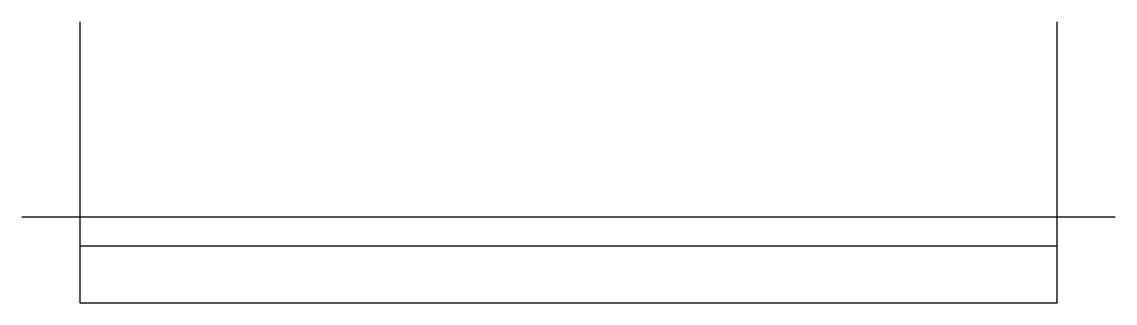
# Model space of a CAD drawing. Header units: millimetres. Extents: x -150 to 150, y 0 to 77.
import ezdxf

# ---------------------------------------------------------------- set-up
doc = ezdxf.new("R2010")
doc.units = ezdxf.units.MM

msp = doc.modelspace()

# ---------------------------------------------------------------- linework, layer by layer
for p, q in [((-134, 0, -77.09), (-134, 77.07, 1.87)), ((134, 77.07, 1.87), (134, 0, -77.09)), ((150, 23.55, -52.96), (-150, 23.55, -52.96)), ((134, 23.55, -52.96), (134, 0, -77.09)), ((-134, 0, -77.09), (-134, 15.71, -61)), ((-134, 15.71, -61), (134, 15.71, -61)), ((134, 0, -77.09), (-134, 0, -77.09))]:
    msp.add_line(p, q)

doc.saveas('drawing.dxf')
